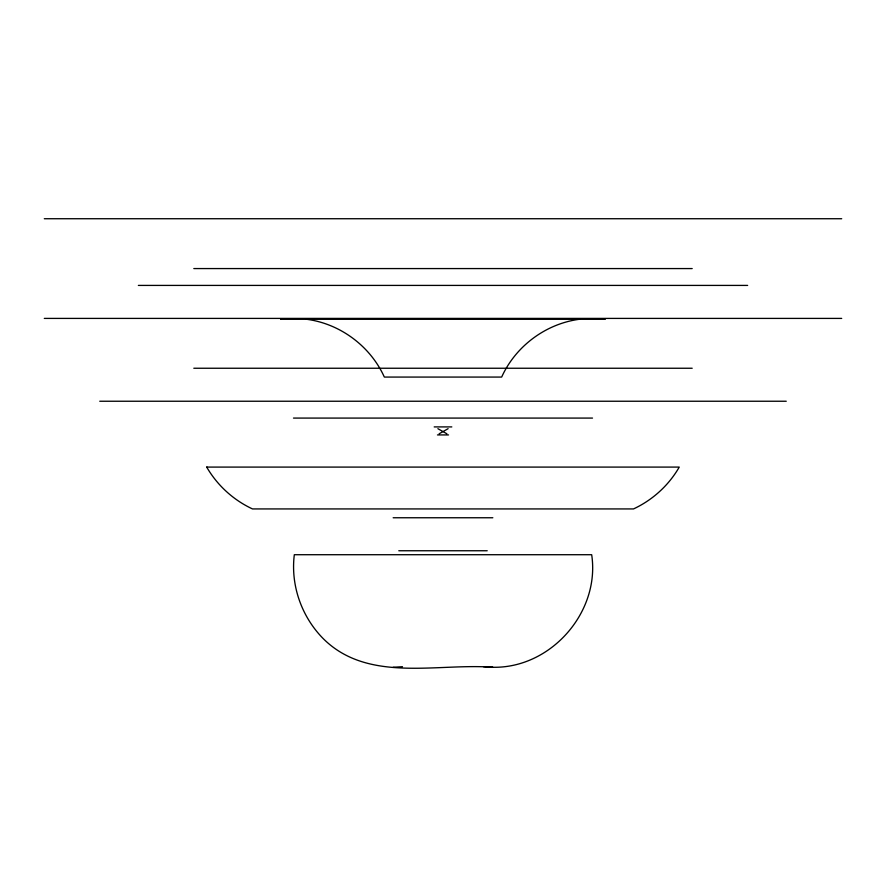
<?xml version="1.0" encoding="UTF-8"?>
<svg xmlns="http://www.w3.org/2000/svg" width="886" height="886" viewBox="0 0 886 886"><rect width="100%" height="100%" fill="white"/><g stroke="black" fill="none" stroke-linecap="round" stroke-linejoin="round"><path stroke-width="1.33" d="M439.113 433.797L448.117 428.68M579.533 319.259C545.887 323.645 515.619 346.16 501.664 377.071L384.336 377.071C370.381 346.16 340.113 323.645 306.467 319.259M492.837 667.269C550.87 668.476 600.376 612.082 591.682 554.714L294.318 554.714C290.508 585.026 301.406 616.235 322.681 638.075C367.391 683.46 436.92 662.938 492.837 667.269L483.534 666.704M393.162 667.269L402.465 666.704M44.3 218.731L841.7 218.731M193.812 268.569L692.188 268.569M138.36 285.414L747.64 285.414M44.3 318.406L841.7 318.406M280.995 319.237L605.393 319.237M193.812 368.244L692.188 368.244M99.753 401.236L786.247 401.236M293.487 418.081L592.512 418.081M434.184 426.908L451.816 426.908M437.462 434.926L448.537 434.926M206.748 467.088L679.252 467.088C668.753 485.351 652.605 500.025 633.523 508.929L252.477 508.929C233.361 500.036 217.269 485.318 206.693 467.088L206.936 467.088M393.162 517.756L492.837 517.756M398.789 550.749L487.211 550.749M280.652 319.237L281.294 319.237M437.883 428.68L446.887 433.797"/></g></svg>
